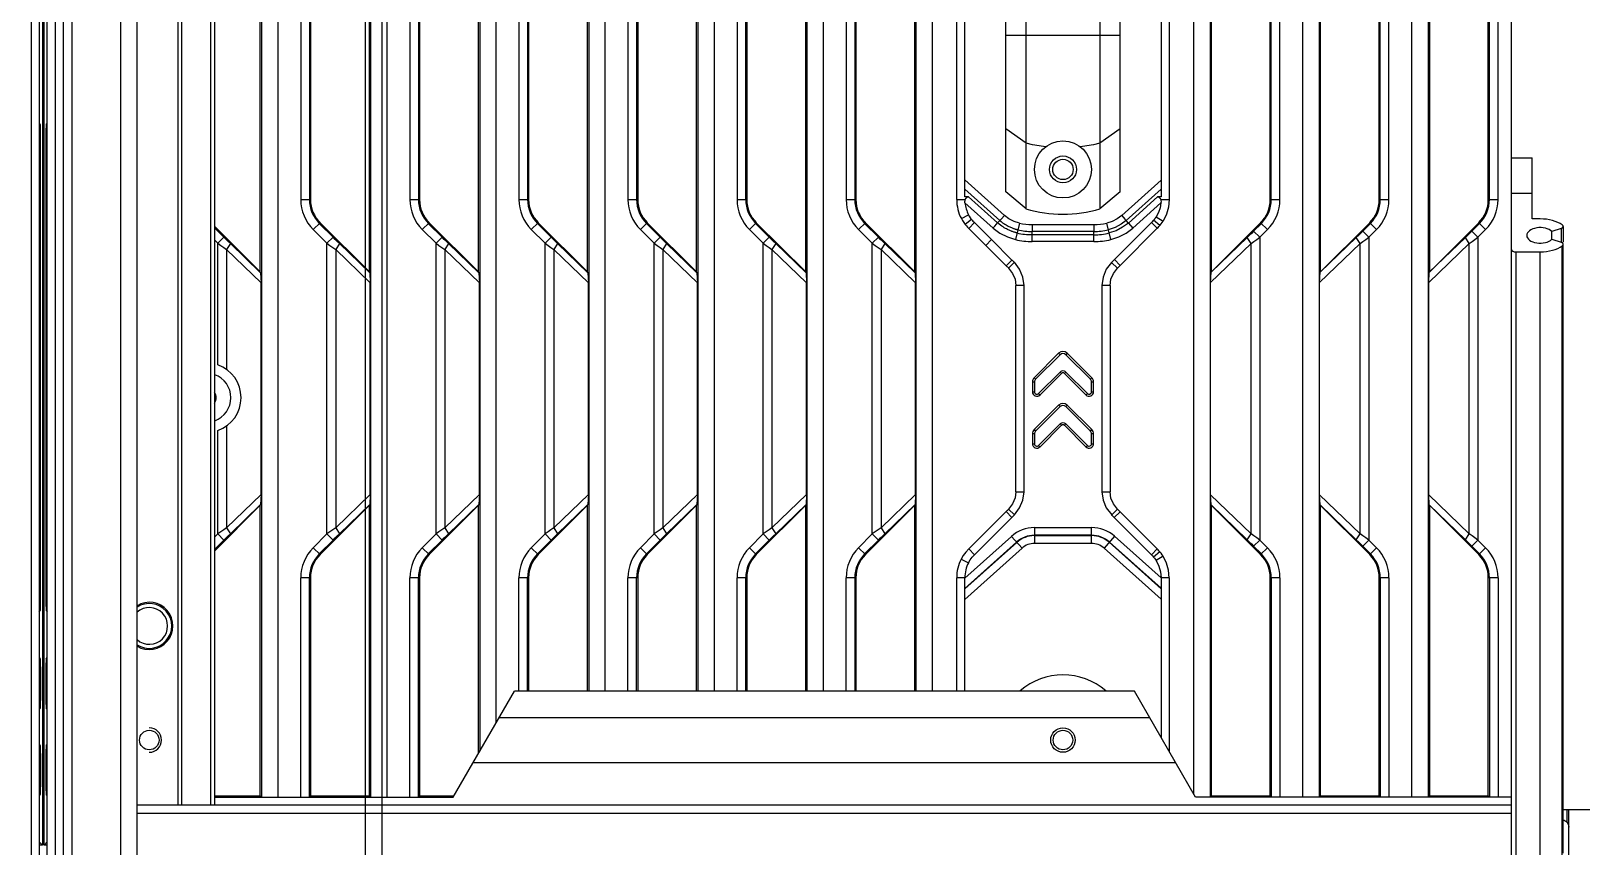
# Model space of a CAD drawing. Header units: millimetres. Extents: x -3132 to 28633, y 682 to 5849.
# Drawn here: x 23559.4 to 23749.4, y 4585.7 to 4685.7 of the extents above; entities that cross this region are included whole.
import ezdxf

# ---------------------------------------------------------------- set-up
doc = ezdxf.new("R2010")
doc.units = ezdxf.units.MM
doc.layers.add('02___PRT_ALL_AXES', color=7, linetype='Continuous')

# ---------------------------------------------------------------- blocks, each defined once
blk = doc.blocks.new('134567')
at = {"color": 7, "linetype": 'Continuous'}
for p, q in [((3385.58, -350.66), (3385.58, 376.34)), ((3245.71, 366.84), (3245.71, 143.82)), ((3247.7, 366.84), (3247.7, 143.84)), ((3259.08, 366.84), (3259.08, 149.48)), ((3261.07, 366.84), (3261.07, 152.93)), ((3272.45, 366.84), (3272.45, 156.84)), ((3274.44, 366.84), (3274.44, 156.84)), ((3285.82, 366.84), (3285.82, 156.84)), ((3287.81, 366.84), (3287.81, 156.84)), ((3299.19, 366.84), (3299.19, 156.84)), ((3301.18, 366.84), (3301.18, 156.84)), ((3312.56, 366.84), (3312.56, 156.84)), ((3314.55, 366.84), (3314.55, 156.84)), ((3346.61, 144.23), (3346.61, 366.84)), ((3348.61, 366.84), (3348.61, 143.82)), ((3359.98, 143.84), (3359.98, 366.84)), ((3361.98, 366.84), (3361.98, 143.82)), ((3373.35, 143.84), (3373.35, 366.84)), ((3375.35, 366.84), (3375.35, 143.82)), ((3206.08, -323.66), (3206.08, 349.34)), ((3208.08, -323.66), (3208.08, 349.34)), ((3215.08, -323.66), (3215.08, 349.34)), ((3217.08, -323.66), (3217.08, 349.34)), ((3226.08, 348.84), (3226.08, 142.84)), ((3226.58, 348.84), (3226.58, 142.84)), ((3232.34, 348.84), (3232.34, 143.82)), ((3234.33, 348.84), (3234.33, 143.84)), ((3705.08, 349.34), (3705.08, -323.66)), ((3222.58, 142.84), (3222.58, 346.84)), ((3222.08, 323.84), (3222.08, 142.84)), ((3232.19, 208.26), (3232.19, 317.43)), ((3245.56, 208.26), (3245.56, 317.43)), ((3258.93, 208.26), (3258.93, 317.43)), ((3272.3, 208.26), (3272.3, 317.43)), ((3285.67, 208.26), (3285.67, 317.43)), ((3299.04, 208.26), (3299.04, 317.43)), ((3312.41, 208.26), (3312.41, 317.43)), ((3348.75, 317.45), (3348.75, 208.25)), ((3362.12, 317.45), (3362.12, 208.25)), ((3375.49, 317.45), (3375.49, 208.25)), ((3237.15, 308.55), (3237.15, 217.14)), ((3238.2, 308.55), (3238.2, 217.14)), ((3238.34, 308.55), (3238.34, 217.14)), ((3250.52, 308.55), (3250.52, 217.14)), ((3251.57, 308.55), (3251.57, 217.14)), ((3251.71, 308.55), (3251.71, 217.14)), ((3263.89, 308.55), (3263.89, 217.14)), ((3264.94, 308.55), (3264.94, 217.14)), ((3265.08, 308.55), (3265.08, 217.14)), ((3277.26, 308.55), (3277.26, 217.14)), ((3278.31, 308.55), (3278.31, 217.14)), ((3278.45, 308.55), (3278.45, 217.14)), ((3290.63, 308.55), (3290.63, 217.14)), ((3291.68, 308.55), (3291.68, 217.14)), ((3291.82, 308.55), (3291.82, 217.14)), ((3304, 308.55), (3304, 217.14)), ((3305.05, 308.55), (3305.05, 217.14)), ((3305.19, 308.55), (3305.19, 217.14)), ((3317.55, 217.14), (3317.55, 308.55)), ((3318.56, 217.49), (3318.55, 308.47)), ((3326.05, 216.02), (3326.05, 309.67)), ((3335.11, 309.68), (3335.11, 216.01)), ((3342.61, 308.49), (3342.61, 217.47)), ((3343.61, 308.55), (3343.61, 217.14)), ((3355.98, 217.14), (3355.98, 308.55)), ((3356.11, 217.14), (3356.11, 308.55)), ((3357.17, 217.14), (3357.17, 308.55)), ((3369.35, 217.14), (3369.35, 308.55)), ((3369.48, 217.14), (3369.48, 308.55)), ((3370.54, 217.14), (3370.54, 308.55)), ((3382.72, 217.14), (3382.72, 308.55)), ((3382.85, 217.14), (3382.85, 308.55)), ((3383.91, 217.14), (3383.91, 308.55)), ((3323.58, 218.11), (3323.58, 307.58)), ((3337.58, 218.1), (3337.58, 307.59)), ((3205.68, 137.94), (3205.68, 254.84)), ((3705.48, 242.84), (3705.48, 137.94)), ((3323.58, 237.32), (3337.58, 237.32)), ((3205.95, 226.38), (3206.08, 226.52)), ((3205.95, 226.38), (3206.08, 226.38)), ((3705.08, 226.51), (3705.21, 226.38)), ((3705.08, 226.38), (3705.21, 226.38)), ((3205.9, 225.39), (3205.9, 167.71)), ((3206.08, 225.39), (3205.9, 225.39)), ((3326.05, 224.07), (3323.58, 225.84)), ((3337.58, 225.84), (3335.11, 224.06)), ((3705.26, 225.38), (3705.08, 225.38)), ((3705.26, 167.71), (3705.26, 225.38)), ((3385.58, 222.28), (3388.08, 222.28)), ((3388.08, 214.77), (3388.08, 222.28)), ((3323.4, 215.2), (3318.56, 219.55)), ((3342.61, 219.53), (3337.78, 215.2)), ((3237.15, 217.14), (3238.34, 217.14)), ((3250.52, 217.14), (3251.71, 217.14)), ((3263.89, 217.14), (3265.08, 217.14)), ((3277.26, 217.14), (3278.45, 217.14)), ((3290.63, 217.14), (3291.82, 217.14)), ((3304, 217.14), (3305.19, 217.14)), ((3317.55, 217.14), (3318.6, 217.14)), ((3322.85, 214.58), (3318.56, 218.43)), ((3319, 217.49), (3318.56, 217.49)), ((3318.57, 216.75), (3322.02, 213.65)), ((3319, 217.49), (3322.57, 214.28)), ((3326.05, 216.02), (3323.58, 218.11)), ((3337.58, 218.1), (3335.11, 216.01)), ((3342.61, 218.41), (3338.33, 214.57)), ((3338.6, 214.27), (3342.17, 217.47)), ((3339.15, 213.65), (3342.59, 216.73)), ((3342.61, 217.47), (3342.17, 217.47)), ((3342.56, 217.14), (3343.61, 217.14)), ((3355.98, 217.14), (3357.17, 217.14)), ((3369.35, 217.14), (3370.54, 217.14)), ((3382.72, 217.14), (3383.91, 217.14)), ((3385.58, 217.95), (3388.08, 217.95)), ((3318.13, 214.81), (3319.01, 215.28)), ((3319.38, 214.71), (3318.6, 214.09)), ((3322.99, 214.75), (3322.85, 214.58)), ((3323.4, 215.2), (3322.99, 214.75)), ((3337.78, 215.2), (3338.18, 214.74)), ((3338.18, 214.74), (3338.33, 214.57)), ((3342.01, 215.04), (3342.87, 214.51)), ((3389.08, 214.77), (3388.08, 214.77)), ((3232.19, 208.26), (3226.58, 213.87)), ((3226.58, 213.68), (3227.73, 212.53)), ((3239.51, 214.31), (3238.67, 213.47)), ((3238.67, 213.47), (3240.36, 211.78)), ((3239.41, 214.22), (3241.1, 212.53)), ((3245.56, 208.26), (3239.51, 214.31)), ((3252.88, 214.31), (3252.04, 213.47)), ((3252.04, 213.47), (3253.73, 211.78)), ((3252.78, 214.22), (3254.47, 212.53)), ((3258.93, 208.26), (3252.88, 214.31)), ((3266.25, 214.31), (3265.41, 213.47)), ((3265.41, 213.47), (3267.1, 211.78)), ((3266.15, 214.22), (3267.84, 212.53)), ((3272.3, 208.26), (3266.25, 214.31)), ((3279.62, 214.31), (3278.78, 213.47)), ((3278.78, 213.47), (3280.47, 211.78)), ((3279.52, 214.22), (3281.21, 212.53)), ((3285.67, 208.26), (3279.62, 214.31)), ((3292.99, 214.31), (3292.15, 213.47)), ((3292.15, 213.47), (3293.84, 211.78)), ((3292.89, 214.22), (3294.58, 212.53)), ((3299.04, 208.26), (3292.99, 214.31)), ((3306.36, 214.31), (3305.52, 213.47)), ((3305.52, 213.47), (3307.21, 211.78)), ((3306.26, 214.22), (3307.95, 212.53)), ((3312.41, 208.26), (3306.36, 214.31)), ((3319.04, 213.6), (3319.73, 214.32)), ((3319.05, 213.58), (3321.13, 211.53)), ((3321.83, 212.23), (3319.73, 214.32)), ((3322.57, 214.28), (3322.85, 214.58)), ((3325.25, 214.25), (3324.75, 212.24)), ((3326.8, 214.08), (3334.37, 214.07)), ((3326.81, 212.84), (3326.81, 213.24)), ((3334.36, 213.24), (3326.81, 213.24)), ((3326.81, 212.84), (3334.36, 212.84)), ((3334.36, 212.84), (3334.36, 213.24)), ((3336.44, 212.24), (3335.94, 214.25)), ((3341.44, 214.34), (3336.88, 209.78)), ((3337.59, 209.07), (3342.14, 213.62)), ((3338.6, 214.27), (3338.33, 214.57)), ((3338.6, 214.27), (3339.15, 213.65)), ((3342.14, 213.62), (3341.44, 214.34)), ((3342.46, 213.97), (3341.69, 214.61)), ((3354.81, 214.31), (3348.75, 208.25)), ((3353.95, 213.27), (3354.9, 214.22)), ((3353.95, 213.27), (3354.7, 212.52)), ((3354.7, 212.52), (3355.65, 213.47)), ((3355.65, 213.47), (3354.81, 214.31)), ((3368.18, 214.31), (3362.12, 208.25)), ((3367.32, 213.27), (3368.27, 214.22)), ((3367.32, 213.27), (3368.07, 212.52)), ((3368.07, 212.52), (3369.02, 213.47)), ((3369.02, 213.47), (3368.18, 214.31)), ((3381.55, 214.31), (3375.49, 208.25)), ((3380.69, 213.27), (3381.64, 214.22)), ((3380.69, 213.27), (3381.44, 212.52)), ((3381.44, 212.52), (3382.39, 213.47)), ((3382.39, 213.47), (3381.55, 214.31)), ((3391.64, 213.61), (3390.51, 213.23)), ((3390.51, 212.27), (3390.51, 213.23)), ((3391.64, 213.61), (3391.64, 211.9)), ((3391.89, 213.86), (3391.89, 211.9)), ((3226.58, 212.19), (3226.99, 211.78)), ((3226.99, 211.78), (3227.73, 212.53)), ((3226.99, 196.86), (3226.99, 211.78)), ((3228.52, 211.76), (3228.06, 211.01)), ((3228.06, 211.01), (3228.06, 196.3)), ((3228.06, 211.01), (3232.3, 206.92)), ((3232.23, 208.17), (3228.52, 211.76)), ((3240.36, 211.78), (3241.1, 212.53)), ((3240.36, 176.12), (3240.36, 211.78)), ((3241.89, 211.76), (3241.43, 211.01)), ((3241.43, 211.01), (3241.43, 176.89)), ((3241.43, 211.01), (3245.67, 206.92)), ((3245.6, 208.17), (3241.89, 211.76)), ((3253.73, 211.78), (3254.47, 212.53)), ((3253.73, 176.12), (3253.73, 211.78)), ((3255.26, 211.76), (3254.8, 211.01)), ((3254.8, 211.01), (3254.8, 176.89)), ((3254.8, 211.01), (3259.04, 206.92)), ((3258.97, 208.17), (3255.26, 211.76)), ((3267.1, 211.78), (3267.84, 212.53)), ((3267.1, 176.12), (3267.1, 211.78)), ((3268.63, 211.76), (3268.17, 211.01)), ((3268.17, 211.01), (3268.17, 176.89)), ((3268.17, 211.01), (3272.41, 206.92)), ((3272.34, 208.17), (3268.63, 211.76)), ((3280.47, 211.78), (3281.21, 212.53)), ((3280.47, 176.12), (3280.47, 211.78)), ((3282, 211.76), (3281.54, 211.01)), ((3281.54, 211.01), (3281.54, 176.89)), ((3281.54, 211.01), (3285.78, 206.92)), ((3285.71, 208.17), (3282, 211.76)), ((3293.84, 211.78), (3294.58, 212.53)), ((3293.84, 176.12), (3293.84, 211.78)), ((3295.37, 211.76), (3294.91, 211.01)), ((3294.91, 211.01), (3294.91, 176.89)), ((3294.91, 211.01), (3299.15, 206.92)), ((3299.08, 208.17), (3295.37, 211.76)), ((3307.21, 211.78), (3307.95, 212.53)), ((3307.21, 176.12), (3307.21, 211.78)), ((3308.74, 211.76), (3308.28, 211.01)), ((3308.28, 211.01), (3308.28, 176.89)), ((3308.28, 211.01), (3312.52, 206.92)), ((3312.45, 208.17), (3308.74, 211.76)), ((3321.13, 211.53), (3321.83, 212.23)), ((3321.13, 211.53), (3323.62, 209.02)), ((3324.33, 209.73), (3321.83, 212.23)), ((3334.35, 212), (3326.81, 212)), ((3348.67, 206.96), (3353.63, 211.75)), ((3353.17, 212.49), (3348.74, 208.22)), ((3353.63, 211.75), (3353.17, 212.49)), ((3353.63, 176.15), (3353.63, 211.75)), ((3354.7, 212.52), (3354.7, 175.38)), ((3362.04, 206.96), (3367, 211.75)), ((3366.54, 212.49), (3362.11, 208.22)), ((3367, 211.75), (3366.54, 212.49)), ((3367, 176.15), (3367, 211.75)), ((3368.07, 212.52), (3368.07, 175.38)), ((3375.41, 206.96), (3380.37, 211.75)), ((3379.91, 212.49), (3375.48, 208.22)), ((3380.37, 211.75), (3379.91, 212.49)), ((3380.37, 176.15), (3380.37, 211.75)), ((3381.44, 212.52), (3381.44, 175.38)), ((3390.51, 212.27), (3391.64, 211.9)), ((3391.78, -185.78), (3391.78, 211.46)), ((3391.89, 138.73), (3391.89, 211.65)), ((3323.62, 209.02), (3324.33, 209.73)), ((3323.91, 208.74), (3324.62, 209.45)), ((3337.25, 208.74), (3336.54, 209.44)), ((3336.88, 209.78), (3337.59, 209.07)), ((3386.08, 210.73), (3386.08, -185.04)), ((3386.08, 210.73), (3389.08, 210.73)), ((3389.08, -185.04), (3389.08, 210.73)), ((3232.23, 208.17), (3232.19, 208.26)), ((3232.23, 208.17), (3232.3, 206.92)), ((3245.6, 208.17), (3245.56, 208.26)), ((3245.6, 208.17), (3245.67, 206.92)), ((3258.97, 208.17), (3258.93, 208.26)), ((3258.97, 208.17), (3259.04, 206.92)), ((3272.34, 208.17), (3272.3, 208.26)), ((3272.34, 208.17), (3272.41, 206.92)), ((3285.71, 208.17), (3285.67, 208.26)), ((3285.71, 208.17), (3285.78, 206.92)), ((3299.08, 208.17), (3299.04, 208.26)), ((3299.08, 208.17), (3299.15, 206.92)), ((3312.45, 208.17), (3312.52, 206.92)), ((3348.67, 206.96), (3348.74, 208.22)), ((3348.74, 208.22), (3348.75, 208.25)), ((3362.04, 206.96), (3362.11, 208.22)), ((3362.11, 208.22), (3362.12, 208.25)), ((3375.41, 206.96), (3375.48, 208.22)), ((3375.48, 208.22), (3375.49, 208.25)), ((3232.3, 180.98), (3232.3, 206.92)), ((3245.67, 180.98), (3245.67, 206.92)), ((3259.04, 180.98), (3259.04, 206.92)), ((3272.41, 180.98), (3272.41, 206.92)), ((3285.78, 180.98), (3285.78, 206.92)), ((3299.15, 180.98), (3299.15, 206.92)), ((3312.52, 180.98), (3312.52, 206.92)), ((3324.81, 181.3), (3324.81, 206.6)), ((3325.81, 206.6), (3324.81, 206.6)), ((3325.81, 181.3), (3325.81, 206.6)), ((3335.36, 206.6), (3335.36, 181.3)), ((3336.36, 206.6), (3335.36, 206.6)), ((3336.36, 206.6), (3336.36, 181.3)), ((3348.67, 180.94), (3348.67, 206.96)), ((3362.04, 180.94), (3362.04, 206.96)), ((3375.41, 180.94), (3375.41, 206.96)), ((3330.05, 198.29), (3327.05, 195.29)), ((3327.23, 195.11), (3330.23, 198.11)), ((3330.23, 198.11), (3330.05, 198.29)), ((3331.11, 198.29), (3330.94, 198.11)), ((3330.94, 198.11), (3333.94, 195.11)), ((3334.11, 195.29), (3331.11, 198.29)), ((3330.23, 195.99), (3327.6, 193.36)), ((3327.77, 193.18), (3330.41, 195.81)), ((3330.41, 195.81), (3330.23, 195.99)), ((3330.94, 195.99), (3330.76, 195.81)), ((3330.76, 195.81), (3333.39, 193.18)), ((3333.57, 193.36), (3330.94, 195.99)), ((3326.83, 194.76), (3326.83, 193.57)), ((3327.08, 194.76), (3326.83, 194.76)), ((3327.05, 195.29), (3327.23, 195.11)), ((3327.08, 194.76), (3327.08, 193.57)), ((3333.94, 195.11), (3334.11, 195.29)), ((3334.08, 193.57), (3334.08, 194.76)), ((3334.33, 194.76), (3334.08, 194.76)), ((3334.33, 193.57), (3334.33, 194.76)), ((3326.83, 193.57), (3327.08, 193.57)), ((3330.05, 191.92), (3327.05, 188.92)), ((3327.6, 193.36), (3327.77, 193.18)), ((3330.23, 191.75), (3330.05, 191.92)), ((3331.11, 191.92), (3330.94, 191.75)), ((3334.11, 188.92), (3331.11, 191.92)), ((3333.39, 193.18), (3333.57, 193.36)), ((3334.08, 193.57), (3334.33, 193.57)), ((3327.23, 188.75), (3330.23, 191.75)), ((3330.94, 191.75), (3333.94, 188.75)), ((3226.99, 176.12), (3226.99, 188.83)), ((3228.06, 189.39), (3228.06, 176.89)), ((3326.83, 188.39), (3326.83, 187.2)), ((3327.08, 188.39), (3326.83, 188.39)), ((3327.05, 188.92), (3327.23, 188.75)), ((3327.08, 188.39), (3327.08, 187.2)), ((3330.23, 189.63), (3327.6, 186.99)), ((3327.77, 186.82), (3330.41, 189.45)), ((3330.41, 189.45), (3330.23, 189.63)), ((3330.94, 189.63), (3330.76, 189.45)), ((3330.76, 189.45), (3333.39, 186.82)), ((3333.57, 186.99), (3330.94, 189.63)), ((3333.94, 188.75), (3334.11, 188.92)), ((3334.08, 187.2), (3334.08, 188.39)), ((3334.33, 188.39), (3334.08, 188.39)), ((3334.33, 187.2), (3334.33, 188.39)), ((3326.83, 187.2), (3327.08, 187.2)), ((3327.6, 186.99), (3327.77, 186.82)), ((3333.39, 186.82), (3333.57, 186.99)), ((3334.08, 187.2), (3334.33, 187.2)), ((3232.3, 180.98), (3228.06, 176.89)), ((3232.3, 180.98), (3232.23, 179.73)), ((3245.67, 180.98), (3241.43, 176.89)), ((3245.67, 180.98), (3245.6, 179.73)), ((3259.04, 180.98), (3254.8, 176.89)), ((3259.04, 180.98), (3258.97, 179.73)), ((3272.41, 180.98), (3268.17, 176.89)), ((3272.41, 180.98), (3272.34, 179.73)), ((3285.78, 180.98), (3281.54, 176.89)), ((3285.78, 180.98), (3285.71, 179.73)), ((3299.15, 180.98), (3294.91, 176.89)), ((3299.15, 180.98), (3299.08, 179.73)), ((3312.52, 180.98), (3308.28, 176.89)), ((3312.52, 180.98), (3312.45, 179.73)), ((3324.81, 181.3), (3325.81, 181.3)), ((3335.36, 181.3), (3336.36, 181.3)), ((3348.74, 179.68), (3348.67, 180.94)), ((3353.63, 176.15), (3348.67, 180.94)), ((3362.11, 179.68), (3362.04, 180.94)), ((3367, 176.15), (3362.04, 180.94)), ((3375.48, 179.68), (3375.41, 180.94)), ((3380.37, 176.15), (3375.41, 180.94)), ((3226.58, 174.03), (3232.19, 179.64)), ((3228.52, 176.14), (3232.23, 179.73)), ((3232.23, 179.73), (3232.19, 179.64)), ((3232.19, 143.98), (3232.19, 179.64)), ((3239.51, 173.59), (3245.56, 179.64)), ((3241.89, 176.14), (3245.6, 179.73)), ((3245.6, 179.73), (3245.56, 179.64)), ((3245.56, 143.98), (3245.56, 179.64)), ((3252.88, 173.59), (3258.93, 179.64)), ((3255.26, 176.14), (3258.97, 179.73)), ((3258.97, 179.73), (3258.93, 179.64)), ((3258.93, 149.22), (3258.93, 179.64)), ((3266.25, 173.59), (3272.3, 179.64)), ((3268.63, 176.14), (3272.34, 179.73)), ((3272.3, 156.84), (3272.3, 179.64)), ((3279.62, 173.59), (3285.67, 179.64)), ((3282, 176.14), (3285.71, 179.73)), ((3285.71, 179.73), (3285.67, 179.64)), ((3285.67, 156.84), (3285.67, 179.64)), ((3292.99, 173.59), (3299.04, 179.64)), ((3295.37, 176.14), (3299.08, 179.73)), ((3299.08, 179.73), (3299.04, 179.64)), ((3299.04, 156.84), (3299.04, 179.64)), ((3306.36, 173.59), (3312.41, 179.64)), ((3308.74, 176.14), (3312.45, 179.73)), ((3312.45, 179.73), (3312.41, 179.64)), ((3312.41, 156.84), (3312.41, 179.64)), ((3323.61, 178.86), (3319.02, 174.28)), ((3324.32, 178.16), (3323.61, 178.86)), ((3323.92, 179.17), (3324.62, 178.46)), ((3337.25, 179.16), (3336.55, 178.45)), ((3337.58, 178.84), (3336.87, 178.13)), ((3342.12, 174.29), (3337.58, 178.84)), ((3348.74, 179.68), (3353.17, 175.41)), ((3348.74, 179.66), (3348.75, 179.66)), ((3348.75, 179.66), (3348.75, 143.98)), ((3348.75, 179.65), (3354.81, 173.59)), ((3362.11, 179.68), (3366.54, 175.41)), ((3362.11, 179.66), (3362.12, 179.66)), ((3362.12, 179.66), (3362.12, 143.98)), ((3362.12, 179.65), (3368.18, 173.59)), ((3375.48, 179.68), (3379.91, 175.41)), ((3375.48, 179.66), (3375.49, 179.66)), ((3375.49, 179.66), (3375.49, 143.98)), ((3375.49, 179.65), (3381.55, 173.59)), ((3228.06, 176.89), (3228.52, 176.14)), ((3241.43, 176.89), (3241.89, 176.14)), ((3254.8, 176.89), (3255.26, 176.14)), ((3268.17, 176.89), (3268.63, 176.14)), ((3281.54, 176.89), (3282, 176.14)), ((3294.91, 176.89), (3295.37, 176.14)), ((3308.28, 176.89), (3308.74, 176.14)), ((3319.72, 173.57), (3324.32, 178.16)), ((3327.08, 176.91), (3327.08, 174.97)), ((3327.08, 176.91), (3334.09, 176.91)), ((3334.09, 174.97), (3334.09, 176.91)), ((3336.87, 178.13), (3341.43, 173.57)), ((3226.99, 176.12), (3226.58, 175.71)), ((3226.58, 174.22), (3227.73, 175.37)), ((3227.73, 175.37), (3226.99, 176.12)), ((3240.36, 176.12), (3238.67, 174.43)), ((3239.41, 173.68), (3241.1, 175.37)), ((3241.1, 175.37), (3240.36, 176.12)), ((3253.73, 176.12), (3252.04, 174.43)), ((3252.78, 173.68), (3254.47, 175.37)), ((3254.47, 175.37), (3253.73, 176.12)), ((3267.1, 176.12), (3265.41, 174.43)), ((3266.15, 173.68), (3267.84, 175.37)), ((3267.84, 175.37), (3267.1, 176.12)), ((3280.47, 176.12), (3278.78, 174.43)), ((3279.52, 173.68), (3281.21, 175.37)), ((3281.21, 175.37), (3280.47, 176.12)), ((3293.84, 176.12), (3292.15, 174.43)), ((3294.58, 175.37), (3292.89, 173.68)), ((3294.58, 175.37), (3293.84, 176.12)), ((3307.21, 176.12), (3305.52, 174.43)), ((3307.95, 175.37), (3306.26, 173.68)), ((3307.95, 175.37), (3307.21, 176.12)), ((3324.26, 175.83), (3318.55, 170.71)), ((3324.9, 175.13), (3318.55, 169.43)), ((3318.55, 169.38), (3324.93, 175.09)), ((3325.56, 174.39), (3324.26, 175.83)), ((3334.09, 175.96), (3327.08, 175.96)), ((3327.08, 175.92), (3334.09, 175.92)), ((3334.09, 174.97), (3327.08, 174.97)), ((3336.91, 175.84), (3335.61, 174.39)), ((3336.24, 175.1), (3342.61, 169.4)), ((3342.61, 169.46), (3336.27, 175.13)), ((3342.61, 170.74), (3336.91, 175.84)), ((3353.17, 175.41), (3353.63, 176.15)), ((3354.7, 175.38), (3353.95, 174.63)), ((3355.65, 174.43), (3354.7, 175.38)), ((3366.54, 175.41), (3367, 176.15)), ((3368.07, 175.38), (3367.32, 174.63)), ((3369.02, 174.43), (3368.07, 175.38)), ((3379.91, 175.41), (3380.37, 176.15)), ((3381.44, 175.38), (3380.69, 174.63)), ((3382.39, 174.43), (3381.44, 175.38)), ((3238.67, 174.43), (3239.51, 173.59)), ((3252.04, 174.43), (3252.88, 173.59)), ((3265.41, 174.43), (3266.25, 173.59)), ((3278.78, 174.43), (3279.62, 173.59)), ((3292.15, 174.43), (3292.99, 173.59)), ((3305.52, 174.43), (3306.36, 173.59)), ((3318.11, 173.05), (3319, 172.6)), ((3318.55, 168.1), (3325.56, 174.39)), ((3319.02, 174.28), (3319.72, 173.57)), ((3335.61, 174.39), (3342.61, 168.13)), ((3342.12, 174.29), (3341.43, 173.57)), ((3342.46, 173.93), (3341.69, 173.29)), ((3342.86, 173.4), (3342.02, 172.86)), ((3353.95, 174.63), (3354.9, 173.68)), ((3354.81, 173.59), (3355.65, 174.43)), ((3367.32, 174.63), (3368.27, 173.68)), ((3368.18, 173.59), (3369.02, 174.43)), ((3380.69, 174.63), (3381.64, 173.68)), ((3381.55, 173.59), (3382.39, 174.43)), ((3237.15, 143.84), (3237.15, 170.76)), ((3238.34, 170.76), (3237.15, 170.76)), ((3238.2, 143.84), (3238.2, 170.76)), ((3238.34, 170.76), (3238.34, 143.98)), ((3250.52, 143.84), (3250.52, 170.76)), ((3251.71, 170.76), (3250.52, 170.76)), ((3251.57, 143.84), (3251.57, 170.76)), ((3251.71, 170.76), (3251.71, 143.98)), ((3263.89, 156.84), (3263.89, 170.76)), ((3265.08, 170.76), (3263.89, 170.76)), ((3264.94, 156.84), (3264.94, 170.76)), ((3265.08, 170.76), (3265.08, 156.84)), ((3277.26, 156.84), (3277.26, 170.76)), ((3278.45, 170.76), (3277.26, 170.76)), ((3278.31, 156.84), (3278.31, 170.76)), ((3278.45, 170.76), (3278.45, 156.84)), ((3290.63, 156.84), (3290.63, 170.76)), ((3291.82, 170.76), (3290.63, 170.76)), ((3291.68, 170.76), (3291.68, 156.84)), ((3291.82, 170.76), (3291.82, 156.84)), ((3304, 156.84), (3304, 170.76)), ((3305.19, 170.76), (3304, 170.76)), ((3305.05, 170.76), (3305.05, 156.84)), ((3305.19, 170.76), (3305.19, 156.84)), ((3317.55, 156.84), (3317.55, 170.76)), ((3318.55, 170.76), (3317.55, 170.76)), ((3318.55, 156.84), (3318.55, 170.76)), ((3343.61, 170.76), (3342.61, 170.74)), ((3342.61, 170.74), (3342.61, 151.16)), ((3343.61, 170.76), (3343.61, 149.43)), ((3355.98, 143.98), (3355.98, 170.76)), ((3357.17, 170.76), (3355.98, 170.76)), ((3356.11, 170.76), (3356.11, 143.84)), ((3357.17, 170.76), (3357.17, 143.84)), ((3369.35, 143.98), (3369.35, 170.76)), ((3370.54, 170.76), (3369.35, 170.76)), ((3369.48, 170.76), (3369.48, 143.84)), ((3370.54, 170.76), (3370.54, 143.84)), ((3382.72, 143.98), (3382.72, 170.76)), ((3383.91, 170.76), (3382.72, 170.76)), ((3382.85, 170.76), (3382.85, 143.84)), ((3383.91, 170.76), (3383.91, 143.84)), ((3205.9, 167.71), (3206.08, 167.71)), ((3705.08, 167.71), (3705.26, 167.71)), ((3205.95, 166.72), (3206.08, 166.59)), ((3206.08, 166.72), (3205.95, 166.72)), ((3705.08, 166.59), (3705.21, 166.72)), ((3705.21, 166.72), (3705.08, 166.72)), ((3205.9, 159.82), (3205.9, 155.71)), ((3206.08, 159.82), (3205.9, 159.82)), ((3205.95, 160.82), (3206.08, 160.95)), ((3205.95, 160.82), (3206.08, 160.82)), ((3705.08, 160.95), (3705.21, 160.82)), ((3705.08, 160.82), (3705.21, 160.82)), ((3705.26, 159.82), (3705.08, 159.82)), ((3705.26, 159.82), (3705.26, 155.71)), ((3255.83, 143.84), (3263.33, 156.84)), ((3339.33, 156.84), (3263.33, 156.84)), ((3346.84, 143.84), (3339.33, 156.84)), ((3205.9, 155.71), (3206.08, 155.71)), ((3205.95, 154.72), (3206.08, 154.59)), ((3206.08, 154.72), (3205.95, 154.72)), ((3705.08, 155.71), (3705.26, 155.71)), ((3705.08, 154.59), (3705.21, 154.72)), ((3705.21, 154.72), (3705.08, 154.72)), ((3261.46, 153.59), (3341.21, 153.59)), ((3205.95, 150.21), (3206.08, 150.34)), ((3205.95, 150.21), (3206.08, 150.21)), ((3705.08, 150.34), (3705.21, 150.21)), ((3705.08, 150.21), (3705.21, 150.21)), ((3205.9, 149.21), (3205.9, 145.11)), ((3206.08, 149.21), (3205.9, 149.21)), ((3705.26, 149.21), (3705.08, 149.21)), ((3705.26, 149.21), (3705.26, 145.11)), ((3258.28, 148.09), (3344.39, 148.09)), ((3205.9, 145.11), (3206.08, 145.11)), ((3705.08, 145.11), (3705.26, 145.11)), ((3205.95, 144.11), (3206.08, 143.98)), ((3206.08, 144.11), (3205.95, 144.11)), ((3385.58, 142.84), (3217.08, 142.84)), ((3226.58, 143.98), (3232.19, 143.98)), ((3226.58, 143.84), (3255.83, 143.84)), ((3232.19, 143.98), (3232.32, 143.84)), ((3238.34, 143.98), (3238.2, 143.84)), ((3238.34, 143.98), (3245.56, 143.98)), ((3245.56, 143.98), (3245.69, 143.84)), ((3251.71, 143.98), (3251.57, 143.84)), ((3251.71, 143.98), (3255.9, 143.98)), ((3385.58, 143.84), (3346.84, 143.84)), ((3348.75, 143.98), (3348.63, 143.84)), ((3348.75, 143.98), (3355.98, 143.98)), ((3355.98, 143.98), (3356.11, 143.84)), ((3362.12, 143.98), (3362, 143.84)), ((3362.12, 143.98), (3369.35, 143.98)), ((3369.35, 143.98), (3369.48, 143.84)), ((3375.49, 143.98), (3375.37, 143.84)), ((3375.49, 143.98), (3382.72, 143.98)), ((3382.72, 143.98), (3382.85, 143.84)), ((3705.08, 143.98), (3705.21, 144.11)), ((3705.21, 144.11), (3705.08, 144.11)), ((3385.58, 141.84), (3217.08, 141.84)), ((3205.68, 137.94), (3206.08, 138.34)), ((3206.08, 137.94), (3205.68, 137.94)), ((3705.48, 137.94), (3705.08, 138.34)), ((3705.48, 137.94), (3705.08, 137.94))]:
    blk.add_line(p, q, dxfattribs=at)
for points in [[(3328.45, 223.62), (3327.65, 223.74), (3326.84, 223.88), (3326.05, 224.07)], [(3335.11, 224.06), (3334.32, 223.88), (3333.52, 223.73), (3332.72, 223.62)], [(3318.57, 216.75), (3318.57, 216.89), (3318.58, 217.02), (3318.6, 217.14)], [(3318.6, 217.14), (3318.7, 217.33), (3318.83, 217.45), (3319, 217.49)], [(3342.59, 216.73), (3342.48, 216.14), (3342.29, 215.57), (3342.01, 215.04)], [(3342.17, 217.47), (3342.33, 217.43), (3342.47, 217.32), (3342.56, 217.14)], [(3342.56, 217.14), (3342.59, 217.02), (3342.6, 216.88), (3342.59, 216.73)], [(3343.61, 217.14), (3343.53, 216.22), (3343.28, 215.34), (3342.86, 214.51)], [(3318.13, 214.81), (3318.26, 214.57), (3318.42, 214.33), (3318.6, 214.09)], [(3319.38, 214.71), (3319.24, 214.89), (3319.12, 215.09), (3319.01, 215.28)], [(3325.25, 214.25), (3324.58, 214.47), (3323.96, 214.79), (3323.4, 215.2)], [(3337.78, 215.2), (3337.22, 214.79), (3336.61, 214.47), (3335.94, 214.25)], [(3341.69, 214.61), (3341.74, 214.67), (3341.78, 214.71), (3341.81, 214.76), (3341.85, 214.8), (3341.88, 214.84), (3341.9, 214.88), (3341.93, 214.92), (3341.95, 214.95), (3341.98, 214.98), (3342, 215.01), (3342.01, 215.04)], [(3318.6, 214.09), (3318.74, 213.92), (3318.89, 213.75), (3319.05, 213.58)], [(3322.02, 213.66), (3322.24, 213.9), (3322.43, 214.11), (3322.57, 214.28)], [(3322.02, 213.65), (3322.85, 213.04), (3323.77, 212.57), (3324.75, 212.24)], [(3324.95, 213.05), (3324.91, 213.06), (3324.88, 213.07), (3324.84, 213.08), (3324.8, 213.09), (3324.75, 213.1), (3324.71, 213.11), (3324.65, 213.13), (3324.6, 213.15), (3324.54, 213.16), (3324.48, 213.19), (3324.41, 213.21), (3324.33, 213.24), (3324.25, 213.27), (3324.16, 213.3), (3324.07, 213.34), (3323.97, 213.38), (3323.87, 213.43), (3323.76, 213.49), (3323.64, 213.55), (3323.52, 213.61), (3323.39, 213.69), (3323.24, 213.78), (3323.09, 213.88), (3322.93, 214), (3322.75, 214.13), (3322.57, 214.28)], [(3322.85, 214.58), (3323.02, 214.44), (3323.18, 214.31), (3323.33, 214.21), (3323.47, 214.11), (3323.61, 214.03), (3323.73, 213.96), (3323.85, 213.9), (3323.96, 213.84), (3324.06, 213.79), (3324.16, 213.75), (3324.25, 213.71), (3324.34, 213.67), (3324.42, 213.64), (3324.5, 213.61), (3324.57, 213.59), (3324.63, 213.56), (3324.69, 213.54), (3324.74, 213.53), (3324.8, 213.51), (3324.85, 213.5), (3324.89, 213.48), (3324.94, 213.47), (3324.98, 213.46), (3325.01, 213.45), (3325.05, 213.44)], [(3326.8, 214.08), (3326.81, 213.47), (3326.81, 213.24)], [(3326.81, 212), (3326.81, 212.61), (3326.81, 212.84)], [(3334.35, 212), (3334.36, 212.61), (3334.36, 212.84)], [(3334.37, 214.07), (3334.36, 213.75), (3334.36, 213.47), (3334.36, 213.24)], [(3338.33, 214.57), (3337.71, 214.12), (3336.98, 213.73), (3336.14, 213.44)], [(3338.6, 214.27), (3337.88, 213.74), (3337.09, 213.33), (3336.24, 213.05)], [(3336.44, 212.24), (3337.42, 212.57), (3338.33, 213.04), (3339.15, 213.65)], [(3341.69, 214.61), (3341.61, 214.52), (3341.52, 214.43), (3341.44, 214.34)], [(3342.14, 213.62), (3342.25, 213.73), (3342.35, 213.85), (3342.46, 213.97)], [(3342.46, 213.97), (3342.61, 214.15), (3342.74, 214.33), (3342.86, 214.51)], [(3353.95, 213.27), (3353.68, 213), (3353.42, 212.74), (3353.17, 212.49)], [(3367.32, 213.27), (3367.05, 213), (3366.79, 212.74), (3366.54, 212.49)], [(3380.69, 213.27), (3380.42, 213), (3380.16, 212.74), (3379.91, 212.49)], [(3226.99, 211.78), (3227.35, 211.52), (3227.71, 211.26), (3228.06, 211.01)], [(3228.52, 211.76), (3228.26, 212), (3228, 212.26), (3227.73, 212.53)], [(3240.36, 211.78), (3240.72, 211.52), (3241.08, 211.26), (3241.43, 211.01)], [(3241.89, 211.76), (3241.63, 212), (3241.37, 212.26), (3241.1, 212.53)], [(3253.73, 211.78), (3254.09, 211.52), (3254.45, 211.26), (3254.8, 211.01)], [(3255.26, 211.76), (3255, 212), (3254.74, 212.26), (3254.47, 212.53)], [(3267.1, 211.78), (3267.46, 211.52), (3267.82, 211.26), (3268.17, 211.01)], [(3268.63, 211.76), (3268.37, 212), (3268.11, 212.26), (3267.84, 212.53)], [(3280.47, 211.78), (3280.83, 211.52), (3281.19, 211.26), (3281.54, 211.01)], [(3282, 211.76), (3281.74, 212), (3281.48, 212.26), (3281.21, 212.53)], [(3293.84, 211.78), (3294.2, 211.52), (3294.56, 211.26), (3294.91, 211.01)], [(3295.37, 211.76), (3295.11, 212), (3294.85, 212.26), (3294.58, 212.53)], [(3307.21, 211.78), (3307.57, 211.52), (3307.93, 211.26), (3308.28, 211.01)], [(3308.74, 211.76), (3308.48, 212), (3308.22, 212.26), (3307.95, 212.53)], [(3353.63, 211.75), (3353.98, 212), (3354.34, 212.26), (3354.7, 212.52)], [(3367, 211.75), (3367.35, 212), (3367.71, 212.26), (3368.07, 212.52)], [(3380.37, 211.75), (3380.72, 212), (3381.08, 212.26), (3381.44, 212.52)], [(3325.81, 206.6), (3325.67, 207.62), (3325.27, 208.59), (3324.62, 209.45)], [(3336.54, 209.44), (3335.89, 208.59), (3335.49, 207.62), (3335.36, 206.6)], [(3323.91, 208.74), (3324.41, 208.09), (3324.71, 207.37), (3324.81, 206.6)], [(3336.36, 206.6), (3336.46, 207.37), (3336.76, 208.09), (3337.25, 208.74)], [(3324.81, 181.3), (3324.71, 180.54), (3324.41, 179.81), (3323.92, 179.17)], [(3324.62, 178.46), (3325.27, 179.31), (3325.67, 180.28), (3325.81, 181.3)], [(3335.36, 181.3), (3335.49, 180.28), (3335.89, 179.31), (3336.55, 178.45)], [(3337.25, 179.16), (3336.76, 179.81), (3336.46, 180.53), (3336.36, 181.3)], [(3228.06, 176.89), (3227.71, 176.64), (3227.35, 176.38), (3226.99, 176.12)], [(3241.43, 176.89), (3241.08, 176.64), (3240.72, 176.38), (3240.36, 176.12)], [(3254.8, 176.89), (3254.45, 176.64), (3254.09, 176.38), (3253.73, 176.12)], [(3268.17, 176.89), (3267.82, 176.64), (3267.46, 176.38), (3267.1, 176.12)], [(3281.54, 176.89), (3281.19, 176.64), (3280.83, 176.38), (3280.47, 176.12)], [(3294.91, 176.89), (3294.56, 176.64), (3294.2, 176.38), (3293.84, 176.12)], [(3308.28, 176.89), (3307.93, 176.64), (3307.57, 176.38), (3307.21, 176.12)], [(3227.73, 175.37), (3228, 175.64), (3228.26, 175.9), (3228.52, 176.14)], [(3241.1, 175.37), (3241.37, 175.64), (3241.63, 175.9), (3241.89, 176.14)], [(3254.47, 175.37), (3254.74, 175.64), (3255, 175.9), (3255.26, 176.14)], [(3267.84, 175.37), (3268.11, 175.64), (3268.37, 175.9), (3268.63, 176.14)], [(3281.21, 175.37), (3281.48, 175.64), (3281.74, 175.9), (3282, 176.14)], [(3294.58, 175.37), (3294.85, 175.64), (3295.11, 175.9), (3295.37, 176.14)], [(3307.95, 175.37), (3308.22, 175.64), (3308.48, 175.9), (3308.74, 176.14)], [(3353.17, 175.41), (3353.42, 175.16), (3353.68, 174.9), (3353.95, 174.63)], [(3354.7, 175.38), (3354.34, 175.64), (3353.98, 175.9), (3353.63, 176.15)], [(3366.54, 175.41), (3366.79, 175.16), (3367.05, 174.9), (3367.32, 174.63)], [(3368.07, 175.38), (3367.71, 175.64), (3367.35, 175.9), (3367, 176.15)], [(3379.91, 175.41), (3380.16, 175.16), (3380.42, 174.9), (3380.69, 174.63)], [(3381.44, 175.38), (3381.08, 175.64), (3380.72, 175.9), (3380.37, 176.15)], [(3319.02, 174.28), (3318.66, 173.89), (3318.35, 173.47), (3318.11, 173.05)], [(3319, 172.6), (3319.19, 172.93), (3319.43, 173.26), (3319.72, 173.57)], [(3341.43, 173.57), (3341.52, 173.48), (3341.61, 173.39), (3341.69, 173.29)], [(3341.69, 173.29), (3341.81, 173.14), (3341.92, 173), (3342.01, 172.86)], [(3342.46, 173.93), (3342.35, 174.06), (3342.24, 174.18), (3342.12, 174.29)], [(3342.86, 173.39), (3342.74, 173.58), (3342.6, 173.75), (3342.46, 173.93)], [(3343.61, 170.74), (3343.53, 171.67), (3343.28, 172.56), (3342.86, 173.39)], [(3342.01, 172.86), (3342.35, 172.18), (3342.55, 171.47), (3342.61, 170.74)]]:
    blk.add_lwpolyline(points, dxfattribs=at)
for centre, radius in [((3330.58, 220.84), 3.5), ((3330.58, 220.84), 1.65), ((3330.58, 220.84), 1.25), ((3218.58, 150.84), 1.2), ((3330.58, 150.84), 1.5), ((3330.58, 150.84), 1.2)]:
    blk.add_circle(centre, radius, dxfattribs=at)
for centre, radius, start, end in [((3242.34, 217.14), 5.19, 180, 225), ((3242.34, 217.14), 4.13, 180, 225), ((3242.34, 217.14), 4, 180, 225), ((3255.71, 217.14), 5.19, 180, 225), ((3255.71, 217.14), 4.13, 180, 225), ((3255.71, 217.14), 4, 180, 225), ((3269.08, 217.14), 5.19, 180, 225), ((3269.08, 217.14), 4.13, 180, 225), ((3269.08, 217.14), 4, 180, 225), ((3282.45, 217.14), 5.19, 180, 225), ((3282.45, 217.14), 4.13, 180, 225), ((3282.45, 217.14), 4, 180, 225), ((3295.82, 217.14), 5.19, 180, 225), ((3295.82, 217.14), 4.13, 180, 225), ((3295.82, 217.14), 4, 180, 225), ((3309.19, 217.14), 5.19, 180, 225), ((3309.19, 217.14), 4.13, 180, 225), ((3309.19, 217.14), 4, 180, 225), ((3322.55, 217.14), 5, 180, 207.7208), ((3322.55, 217.14), 4, 185.5818, 207.7857), ((3351.98, 217.14), 4, 315, 0), ((3351.98, 217.14), 4.13, 315, 360), ((3351.98, 217.14), 5.19, 315, 360), ((3365.35, 217.14), 4, 315, 0), ((3365.35, 217.14), 4.13, 315, 360), ((3365.35, 217.14), 5.19, 315, 360), ((3378.72, 217.14), 4, 315, 0), ((3378.72, 217.14), 4.13, 315, 360), ((3378.72, 217.14), 5.19, 315, 360), ((3322.47, 217.13), 3.93, 218.1899, 225.8156), ((3326.7, 220.18), 7.34, 256.2454, 270.8543), ((3326.7, 220.18), 6.94, 256.2454, 270.9177), ((3326.7, 220.18), 6.11, 256.245, 270.9699), ((3334.48, 220.18), 6.94, 269.0094, 283.8732), ((3334.48, 220.18), 7.35, 269.0774, 283.8732), ((3334.48, 220.18), 6.11, 268.9535, 283.8737), ((3326.7, 220.18), 8.18, 256.2456, 270.8143), ((3334.48, 220.18), 8.18, 269.1203, 283.8735), ((3379.92, 265.46), 79.71, 225.0747, 225.3655), ((3379.92, 265.46), 78.71, 225.0755, 225.3705), ((3281.09, 265.57), 78.9, 314.653, 315.0021), ((3281.09, 265.57), 79.9, 314.6588, 315.0021), ((3330.58, 197.76), 0.75, 45, 135), ((3330.58, 197.76), 0.5, 45, 135), ((3225.58, 192.84), 4.25, 289.2824, 70.7176), ((3330.58, 195.64), 0.5, 45, 135), ((3330.58, 195.64), 0.25, 45, 135), ((3225.58, 192.84), 3, 289.7865, 70.2061), ((3327.58, 194.76), 0.75, 135, 180), ((3327.58, 194.76), 0.5, 135, 180), ((3333.58, 194.76), 0.5, 0, 45), ((3333.58, 194.76), 0.75, 0, 45), ((3225.58, 192.84), 1.2, 326.4782, 33.522), ((3327.38, 193.57), 0.55, 180, 315), ((3327.38, 193.57), 0.3, 180, 315), ((3330.58, 191.39), 0.75, 45, 135), ((3333.78, 193.57), 0.55, 225.0001, 360), ((3333.78, 193.57), 0.3, 225.0001, 360), ((3330.58, 191.39), 0.5, 45, 135), ((3327.58, 188.39), 0.75, 135, 180), ((3327.58, 188.39), 0.5, 135, 180), ((3330.58, 189.27), 0.5, 45, 135), ((3330.58, 189.27), 0.25, 45, 135), ((3333.58, 188.39), 0.5, 0, 45), ((3333.58, 188.39), 0.75, 0, 45), ((3327.38, 187.2), 0.55, 180, 315), ((3327.38, 187.2), 0.3, 180, 315), ((3333.78, 187.2), 0.55, 225.0001, 360), ((3333.78, 187.2), 0.3, 225.0001, 360), ((3379.88, 122.45), 79.68, 134.6173, 134.9253), ((3281.06, 122.32), 79.92, 44.9993, 45.3289), ((3327.08, 172.69), 4.22, 90, 131.8997), ((3379.88, 122.45), 78.68, 134.6114, 134.9253), ((3334.09, 172.69), 4.22, 48.1871, 90), ((3281.06, 122.32), 78.92, 44.9993, 45.3339), ((3327.08, 172.69), 3.27, 90, 131.8997), ((3327.08, 172.69), 3.23, 90, 131.8997), ((3327.08, 172.69), 2.28, 90, 131.8997), ((3334.09, 172.69), 3.27, 48.1871, 90), ((3334.09, 172.69), 3.23, 48.1871, 90), ((3334.09, 172.69), 2.28, 48.1871, 90), ((3242.34, 170.76), 5.19, 135, 180), ((3242.34, 170.76), 4.13, 135, 180), ((3242.34, 170.76), 4, 135, 180), ((3255.71, 170.76), 5.19, 135, 180), ((3255.71, 170.76), 4.13, 135, 180), ((3255.71, 170.76), 4, 135, 180), ((3269.08, 170.76), 5.19, 135, 180), ((3269.08, 170.76), 4.13, 135, 180), ((3269.08, 170.76), 4, 135, 180), ((3282.45, 170.76), 5.19, 135, 180), ((3282.45, 170.76), 4.13, 135, 180), ((3282.45, 170.76), 4, 135, 180), ((3295.82, 170.76), 5.19, 135, 180), ((3295.82, 170.76), 4.13, 135, 180), ((3295.82, 170.76), 4, 135, 180), ((3309.19, 170.76), 5.19, 135, 180), ((3309.19, 170.76), 4.13, 135, 180), ((3309.19, 170.76), 4, 135, 180), ((3322.55, 170.76), 5, 152.7532, 180), ((3351.98, 170.76), 4, 0, 45), ((3351.98, 170.76), 4.13, 0, 45), ((3351.98, 170.76), 5.19, 0, 45), ((3365.35, 170.76), 4, 0, 45), ((3365.35, 170.76), 4.13, 0, 45), ((3365.35, 170.76), 5.19, 0, 45), ((3378.72, 170.76), 4, 0, 45), ((3378.72, 170.76), 4.13, 0, 45), ((3378.72, 170.76), 5.19, 0, 45), ((3322.55, 170.76), 4, 152.6526, 180), ((3218.58, 164.84), 2.75, 236.8166, 123.1834), ((3218.58, 164.84), 2.25, 227.9706, 132.0294), ((3330.58, 150.84), 8, 49.0116, 130.97), ((3218.58, 150.84), 1.5, 270, 90)]:
    blk.add_arc(centre, radius, start, end, dxfattribs=at)
for centre, major_axis, ratio, start_param, end_param in [((3205.96, 225.39), (0, 1), 0.052408, 0.05236, 1.570796), ((3705.21, 225.38), (0, 1), 0.052408, -1.570796, -0.05236), ((3330.6, 233.79), (0, -18.45), 0.92139, -0.27117, 0.268696), ((3389.08, 212.75), (3.5, 0), 0.57735, 0.691047, 1.570796), ((3389.08, 212.75), (1.65, 0), 0.57735, 0.523599, 5.759587), ((3391.39, 213.86), (0.5, 0), 0.57735, -1.047198, 0.691047), ((3386.08, 211.02), (0.5, 0), 0.57735, -3.141593, -1.570796), ((3389.08, 212.75), (3.5, 0), 0.57735, -1.570796, -0.691047), ((3391.39, 211.65), (0.5, 0), 0.57735, -0.691047, 1.047198), ((3205.96, 167.71), (0, 1), 0.052408, -4.712389, -3.193953), ((3705.21, 167.71), (0, 1), 0.052408, -3.089233, -1.570796), ((3205.96, 159.82), (0, 1), 0.052408, 0.05236, 1.570796), ((3705.21, 159.82), (0, 1), 0.052408, -1.570796, -0.05236), ((3205.96, 155.71), (0, 1), 0.052408, -4.712389, -3.193953), ((3705.21, 155.71), (0, 1), 0.052408, -3.089233, -1.570796), ((3205.96, 149.21), (0, 1), 0.052408, 0.05236, 1.570796), ((3705.21, 149.21), (0, 1), 0.052408, -1.570796, -0.05236), ((3205.96, 145.11), (0, 1), 0.052408, -4.712389, -3.193953), ((3705.21, 145.11), (0, 1), 0.052408, -3.089233, -1.570796)]:
    blk.add_ellipse(centre, major_axis=major_axis, ratio=ratio, start_param=start_param, end_param=end_param, dxfattribs=at)
at = {"layer": '02___PRT_ALL_AXES', "color": 7, "linetype": 'Continuous'}
for p, q in [((3391.89, 142.34), (3402.58, 142.34)), ((3392.33, 142.31), (3392.33, 140.77)), ((3392.58, 133.38), (3392.58, 142.31))]:
    blk.add_line(p, q, dxfattribs=at)
for points in [[(3392.33, 140.77), (3392.48, 140.61), (3392.56, 140.41), (3392.58, 140.16)], [(3391.89, 136.96), (3391.89, 137.3), (3391.89, 137.64), (3391.89, 137.99), (3391.89, 138.34), (3391.89, 138.68), (3391.89, 138.73)]]:
    blk.add_lwpolyline(points, dxfattribs=at)
blk.add_arc((3218.58, 164.84), 2.9, 238.8526, 121.1474, dxfattribs=at)
blk.add_ellipse((3386.41, 137.84), major_axis=(7.79, 0), ratio=0.57735, start_param=0.70661, end_param=0.787769, dxfattribs=at)
blk = doc.blocks.new('*U299')
blk.add_blockref('134567', (-3455.58, -17.84))
blk = doc.blocks.new('*U300')
at = {"color": 0, "linetype": 'ByBlock', "lineweight": -2, "transparency": 16777216}
for p in [(0, 0), (500, 0)]:
    blk.add_blockref('*U299', p, dxfattribs=at)
blk = doc.blocks.new('4333343')
at = {"color": 114, "linetype": 'Continuous', "true_color": 0x139b48}
for p, q in [((3512.91, 1620.47), (3512.91, 2367.47)), ((3514.91, 2367.47), (3514.91, 1620.47)), ((3550.91, 1620.47), (3550.91, 2367.47)), ((3552.91, 2367.47), (3552.91, 1620.47)), ((4009.91, 2367.47), (4009.91, 1620.47))]:
    blk.add_line(p, q, dxfattribs=at)
blk = doc.blocks.new('*U306')
blk.add_blockref('4333343', (-3768.41, -2000.97))
blk = doc.blocks.new('*U307')
at = {"color": 0, "linetype": 'ByBlock', "lineweight": -2, "transparency": 16777216}
for p in [(0, 0), (500, 0)]:
    blk.add_blockref('*U306', p, dxfattribs=at)

msp = doc.modelspace()

# ---------------------------------------------------------------- block references
for name, p in [('*U307', (23317.901, 4467.128)), ('*U300', (23310.901, 4465.728))]:
    msp.add_blockref(name, p)

doc.saveas('drawing.dxf')
